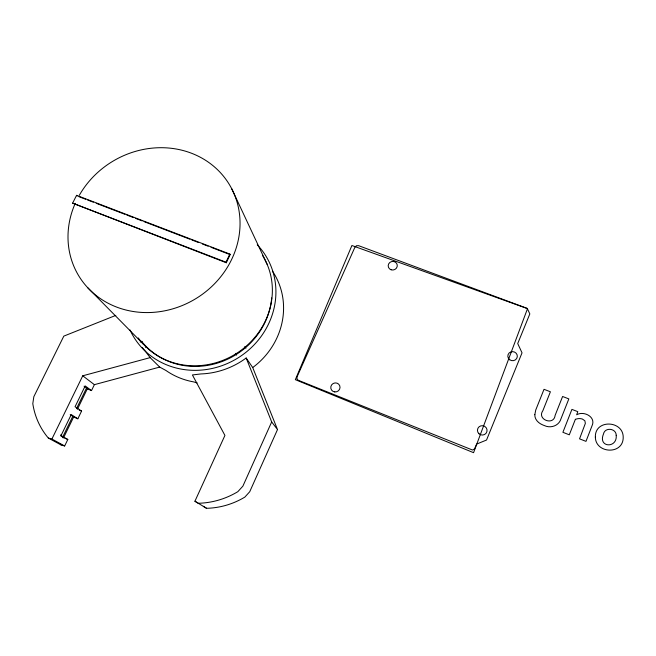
<?xml version="1.0" encoding="UTF-8"?>
<svg xmlns="http://www.w3.org/2000/svg" width="656" height="656" viewBox="0 0 656 656"><rect width="100%" height="100%" fill="white"/><g stroke="black" fill="none" stroke-linecap="round" stroke-linejoin="round"><path stroke-width="0.98" d="M575.394 419.241L569.293 434.813L562.897 432.304L571.917 409.377L577.788 411.656L576.673 414.789C583.701 410.574 596.263 416.831 592.032 425.777L585.972 441.365L579.543 438.839L585.349 423.407L584.873 420.775L582.38 419.045A9.668 9.192 21.2 0 0 575.46 419.373M277.504 429.557L249.723 491.738L244.844 497.1A76.621 73.029 -44.8 0 1 206.533 508.293L194.922 501.233L224.926 435.428L192.413 374.953L200.925 373.936A76.531 71.356 -32.2 0 0 246.172 358.004L252.716 367.549L277.504 429.557L271.674 421.939L246.172 358.004M271.674 421.939L242.884 486.145L237.825 491.688A79.187 75.276 -44.3 0 1 198.219 503.267L194.922 501.233M226.312 262.761L225.992 262.203L229.83 254.061L76.572 195.34L72.619 203.147L226.312 262.761L230.141 254.635L229.83 254.061M115.8 315.388L63.821 336.118L33.833 396.7L32.8 403.645A77.998 72.258 -44.2 0 0 48.347 438.06L61.213 445.03L64.665 445.965L67.814 439.471L61.016 435.625L71.242 414.592L77.843 418.782L81.582 411.066L75.063 406.745L85.182 385.933L91.504 390.599L94.382 384.662L159.695 367.089L166.017 370.525A74.112 69.347 -32.4 0 0 193.586 381.882L197.136 382.907M62.673 437.117L72.734 416.404L73.505 416.74M76.49 408.68L86.444 388.188L87.215 388.516L84.075 386.204M63.173 438.019L63.443 437.454L60.918 436.027M63.624 437.65L73.661 416.995L70.233 414.658M77.4 409.287L87.33 388.836L86.444 388.188M48.347 438.06L51.906 439.028L82.746 375.798L150.158 357.627L159.695 367.089M140.163 342.03L142.098 341.391M78.991 196.702L85.69 199.268M87.601 199.998L93.341 202.204M96.211 203.303L124.911 214.299M126.821 215.037L133.521 217.603M135.431 218.333L142.131 220.9M144.041 221.63L189.961 239.235M191.872 239.965L198.571 242.531M202.401 243.999L208.141 246.197M211.011 247.296L230.141 254.635M72.619 203.147L225.992 262.203M87.33 388.836L91.504 390.599M79.171 410.041L81.582 411.066M73.661 416.995L77.843 418.782M64.591 438.077L67.814 439.471M51.906 439.028L64.665 445.965M203.335 506.325L206.533 508.293M82.746 375.798L94.382 384.662M87.609 287.582L143.311 344.097M76.572 195.34L77.08 195.972M60.737 434.838L61.951 436.429M150.158 357.627L145.329 351.181A76.531 71.356 -32.2 0 1 142.303 347.598M231.683 188.682L267.131 264.335M145.23 345.687L145.911 347.59M236.529 355.117A5.855 5.551 -32.9 0 1 235.676 353.379M244.508 346.852A5.855 5.551 -32.9 0 1 245.943 348.156M272.404 271.067A74.112 69.347 -32.4 0 1 252.716 367.549M257.25 244.795A77.498 72.16 -32.1 0 1 240.301 356.438A77.498 72.16 -32.1 0 1 130.011 329.943M271.707 297.906A73.513 68.445 -32.1 0 1 219.243 362.514A73.513 68.445 -32.1 0 1 141.516 341.186M61.213 445.03A75.506 70.192 -44.6 0 1 60.032 443.604M79.319 195.283A88.06 80.262 -31.3 0 1 226.746 180.523A88.06 80.262 -31.3 0 1 160.482 311.559A88.06 80.262 -31.3 0 1 75.243 203.335M262.58 255.545A74.604 69.438 -32 0 1 237.767 352.608A74.604 69.438 -32 0 1 138.26 337.922M534.829 414.666C534.583 419.397 538.412 423.145 542.512 424.817A24.879 23.706 16.4 0 0 544.431 425.596C550.704 428.598 559.01 425.793 560.978 418.799L568.842 398.897L562.602 396.486L555.124 415.363C553.869 426.138 536.575 419.487 542.865 410.689L550.409 391.78L544.013 389.311L535.739 410.025L534.829 414.666M616.205 435.281C617.468 448.089 599.117 447.851 602.938 435.518A20.762 19.557 24.6 0 1 603.422 434.231C604.668 426.892 616.238 428.22 616.205 435.281M595.353 437.175C595.623 453.895 623.749 455.043 623.2 436.97C622.987 420.324 594.713 419.118 595.353 437.175M296.791 377.421L297.291 379.496L298.414 380.341L472.55 450.049L474.526 448.909L476.641 444.079L486.531 440.037L522.028 352.854L517.723 343.547L529.835 313.904L527.26 308.418L358.602 245.672L356.479 245.729L354.921 247.214L296.791 377.421M527.522 308.623L473.566 452.681L295.348 379.668L351.903 245.508L527.522 308.623M478.929 433.714A4.822 4.682 13.3 0 0 486.932 431.525A4.822 4.682 13.3 0 0 480.889 425.851A4.822 4.682 13.3 0 0 478.929 433.714M334.781 391.927A4.658 4.502 -23.2 0 0 339.685 385.613A4.658 4.502 -23.2 0 0 331.739 384.736A4.658 4.502 -23.2 0 0 334.781 391.927M509.687 359.75A4.764 4.543 7.5 0 0 517.289 356.798A4.764 4.543 7.5 0 0 510.721 351.96A4.764 4.543 7.5 0 0 509.687 359.75M391.107 269.78A4.567 4.297 -11.4 0 0 397.233 264.942A4.567 4.297 -11.4 0 0 389.861 262.449A4.567 4.297 -11.4 0 0 391.107 269.78"/></g></svg>
